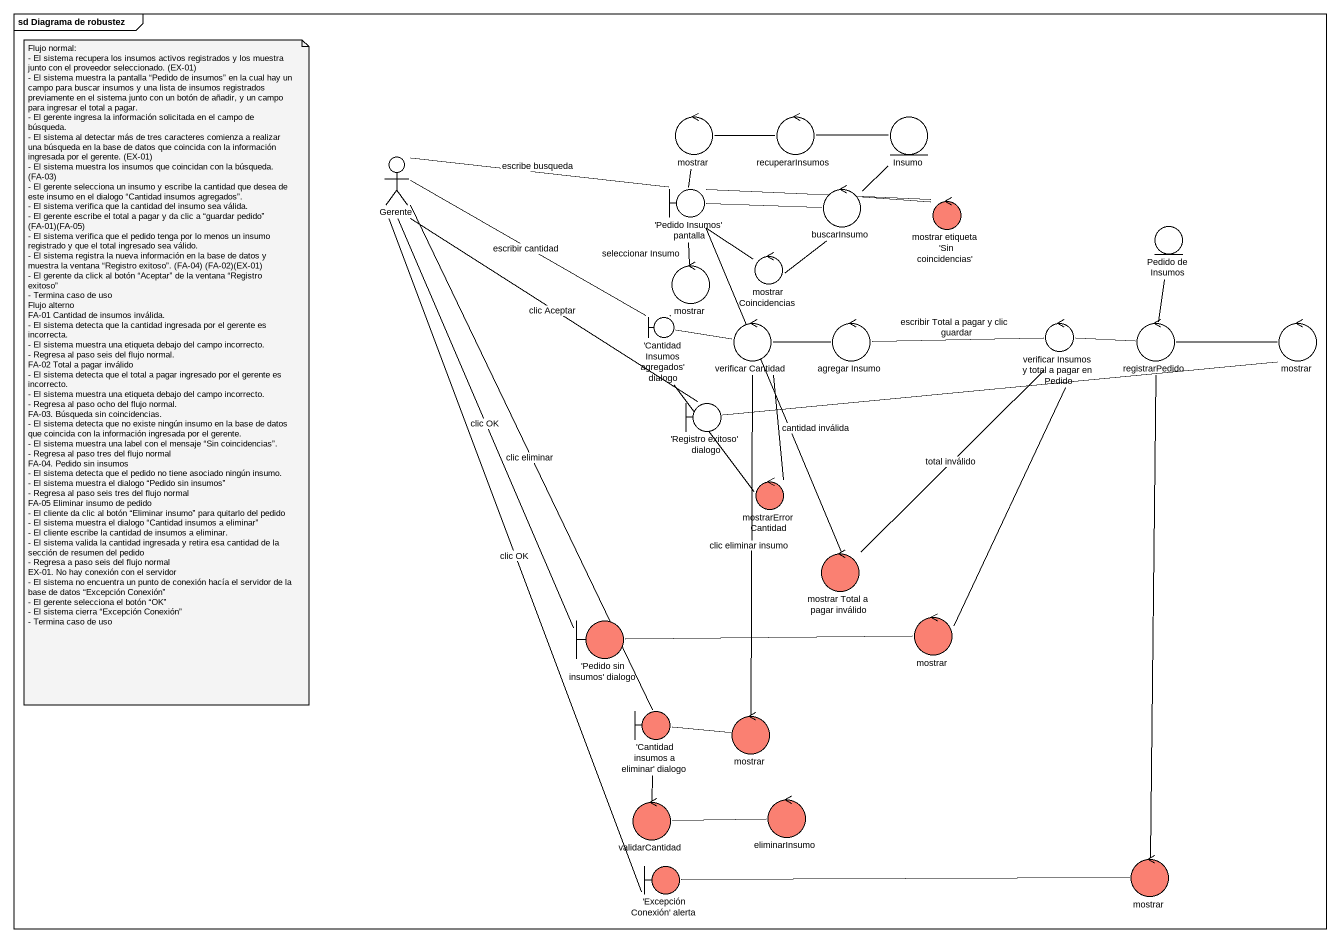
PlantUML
@startuml
mainframe sd Diagrama de robustez
control mostrar
control recuperarInsumos
entity Insumo
actor Gerente
boundary "'Pedido Insumos' pantalla" as Pedido_Insumos_pantalla
control buscarInsumo
control "mostrar etiqueta 'Sin coincidencias'" as mostrar_etiqueta_Sin #FA8072
entity "Pedido de Insumos" as Pedido_de_Insumos
control "mostrar" as mostrar_2
control "mostrar Coincidencias" as mostrar_Coincidencias
boundary "'Cantidad Insumos agregados' dialogo" as Cantidad_Insumos_agregados
control "verificar Cantidad" as verificar_Cantidad
control "agregar Insumo" as agregar_Insumo
control "verificar Insumos y total a pagar en Pedido" as verificar_Insumos_y_total_a
control registrarPedido
control "mostrar" as mostrar_3
boundary "'Registro exitoso' dialogo" as Registro_exitoso_dialogo
control "mostrarError Cantidad" as mostrarError_Cantidad #FA8072
control "mostrar Total a pagar inválido" as mostrar_Total_a_pagar #FA8072
boundary "'Pedido sin insumos' dialogo" as Pedido_sin_insumos_dialogo #FA8072
control "mostrar" as mostrar_4 #FA8072
boundary "'Cantidad insumos a eliminar' dialogo" as Cantidad_insumos_a_eliminar #FA8072
control "mostrar" as mostrar_5 #FA8072
control validarCantidad #FA8072
control eliminarInsumo #FA8072
control "mostrar" as mostrar_6 #FA8072
boundary "'Excepción Conexión' alerta" as Excepción_Conexión_alerta #FA8072
mostrar -right- recuperarInsumos
mostrar -- Pedido_Insumos_pantalla
Insumo -left- recuperarInsumos
Pedido_Insumos_pantalla -left- Gerente : escribe busqueda
Pedido_Insumos_pantalla -right- buscarInsumo
Pedido_Insumos_pantalla -- mostrar_2 : seleccionar Insumo
buscarInsumo -up- Insumo
buscarInsumo -right- mostrar_etiqueta_Sin
buscarInsumo -- mostrar_Coincidencias
mostrar_etiqueta_Sin -left- Pedido_Insumos_pantalla
mostrar_Coincidencias -up- Pedido_Insumos_pantalla
Cantidad_Insumos_agregados -left- Gerente : escribir cantidad
Cantidad_Insumos_agregados -up- mostrar_2
Cantidad_Insumos_agregados -right- verificar_Cantidad
Cantidad_Insumos_agregados -- mostrarError_Cantidad
verificar_Cantidad -right- agregar_Insumo
verificar_Cantidad -- mostrarError_Cantidad : cantidad inválida
verificar_Cantidad -- mostrar_5 : clic eliminar insumo
agregar_Insumo -right- verificar_Insumos_y_total_a : escribir Total a pagar y clic guardar
verificar_Insumos_y_total_a -right- registrarPedido
verificar_Insumos_y_total_a -- mostrar_Total_a_pagar : total inválido
verificar_Insumos_y_total_a -- mostrar_4
registrarPedido -up- Pedido_de_Insumos
registrarPedido -right- mostrar_3
registrarPedido -- mostrar_6
mostrar_3 -left- Registro_exitoso_dialogo
Registro_exitoso_dialogo -up- Gerente : clic Aceptar
mostrar_Total_a_pagar -up- Pedido_Insumos_pantalla
Pedido_sin_insumos_dialogo -up- Gerente : clic OK
mostrar_4 -left- Pedido_sin_insumos_dialogo
Cantidad_insumos_a_eliminar -up- Gerente : clic eliminar
Cantidad_insumos_a_eliminar -- validarCantidad
mostrar_5 -left- Cantidad_insumos_a_eliminar
validarCantidad -right- eliminarInsumo
mostrar_6 -left- Excepción_Conexión_alerta
Excepción_Conexión_alerta -up- Gerente : clic OK
note as N1
  Flujo normal:
  - El sistema recupera los insumos activos registrados y los muestra junto con el proveedor seleccionado. (EX-01)
  - El sistema muestra la pantalla “Pedido de insumos” en la cual hay un campo para buscar insumos y una lista de insumos registrados previamente en el sistema junto con un botón de añadir, y un campo para ingresar el total a pagar.
  - El gerente ingresa la información solicitada en el campo de búsqueda.
  - El sistema al detectar más de tres caracteres comienza a realizar una búsqueda en la base de datos que coincida con la información ingresada por el gerente. (EX-01)
  - El sistema muestra los insumos que coincidan con la búsqueda. (FA-03)
  - El gerente selecciona un insumo y escribe la cantidad que desea de este insumo en el dialogo “Cantidad insumos agregados”.
  - El sistema verifica que la cantidad del insumo sea válida.
  - El gerente escribe el total a pagar y da clic a “guardar pedido” (FA-01)(FA-05)
  - El sistema verifica que el pedido tenga por lo menos un insumo registrado y que el total ingresado sea válido.
  - El sistema registra la nueva información en la base de datos y muestra la ventana “Registro exitoso”. (FA-04) (FA-02)(EX-01)
  - El gerente da click al botón “Aceptar” de la ventana “Registro exitoso”
  - Termina caso de uso
  Flujo alterno
  FA-01 Cantidad de insumos inválida.
  - El sistema detecta que la cantidad ingresada por el gerente es incorrecta.
  - El sistema muestra una etiqueta debajo del campo incorrecto.
  - Regresa al paso seis del flujo normal.
  FA-02 Total a pagar inválido
  - El sistema detecta que el total a pagar ingresado por el gerente es incorrecto.
  - El sistema muestra una etiqueta debajo del campo incorrecto.
  - Regresa al paso ocho del flujo normal.
  FA-03. Búsqueda sin coincidencias.
  - El sistema detecta que no existe ningún insumo en la base de datos que coincida con la información ingresada por el gerente.
  - El sistema muestra una label con el mensaje “Sin coincidencias”.
  - Regresa al paso tres del flujo normal
  FA-04. Pedido sin insumos
  - El sistema detecta que el pedido no tiene asociado ningún insumo.
  - El sistema muestra el dialogo “Pedido sin insumos”
  - Regresa al paso seis tres del flujo normal
  FA-05 Eliminar insumo de pedido
  - El cliente da clic al botón “Eliminar insumo” para quitarlo del pedido
  - El sistema muestra el dialogo “Cantidad insumos a eliminar”
  - El cliente escribe la cantidad de insumos a eliminar.
  - El sistema valida la cantidad ingresada y retira esa cantidad de la sección de resumen del pedido
  - Regresa a paso seis del flujo normal
  EX-01. No hay conexión con el servidor
  - El sistema no encuentra un punto de conexión hacía el servidor de la base de datos “Excepción Conexión”
  - El gerente selecciona el botón “OK”
  - El sistema cierra “Excepción Conexión”
  - Termina caso de uso
end note
@enduml
